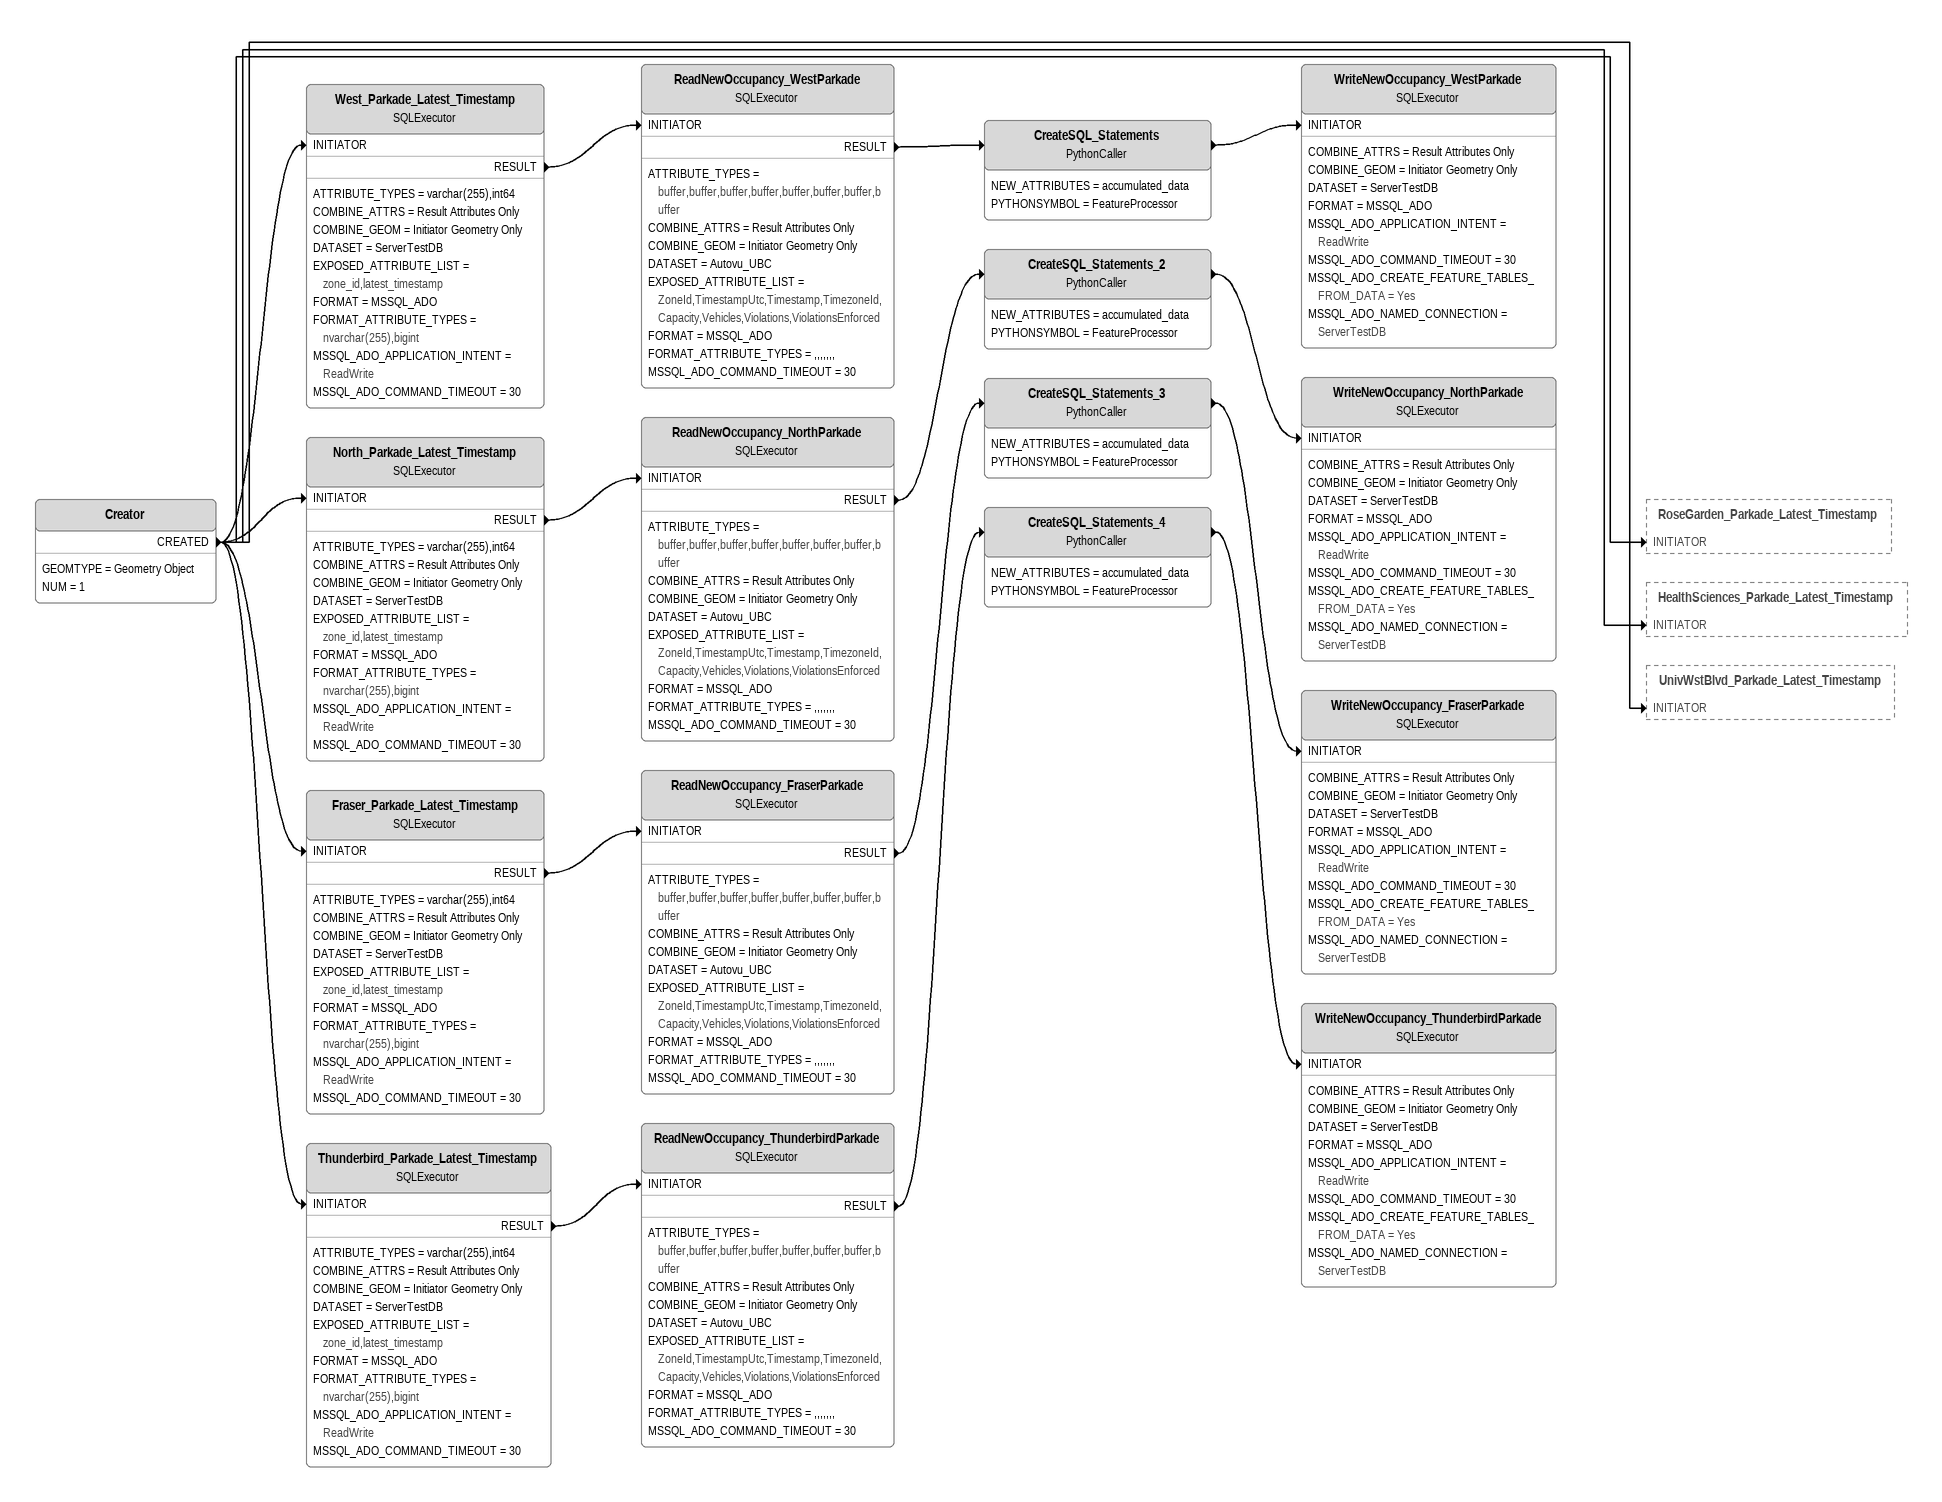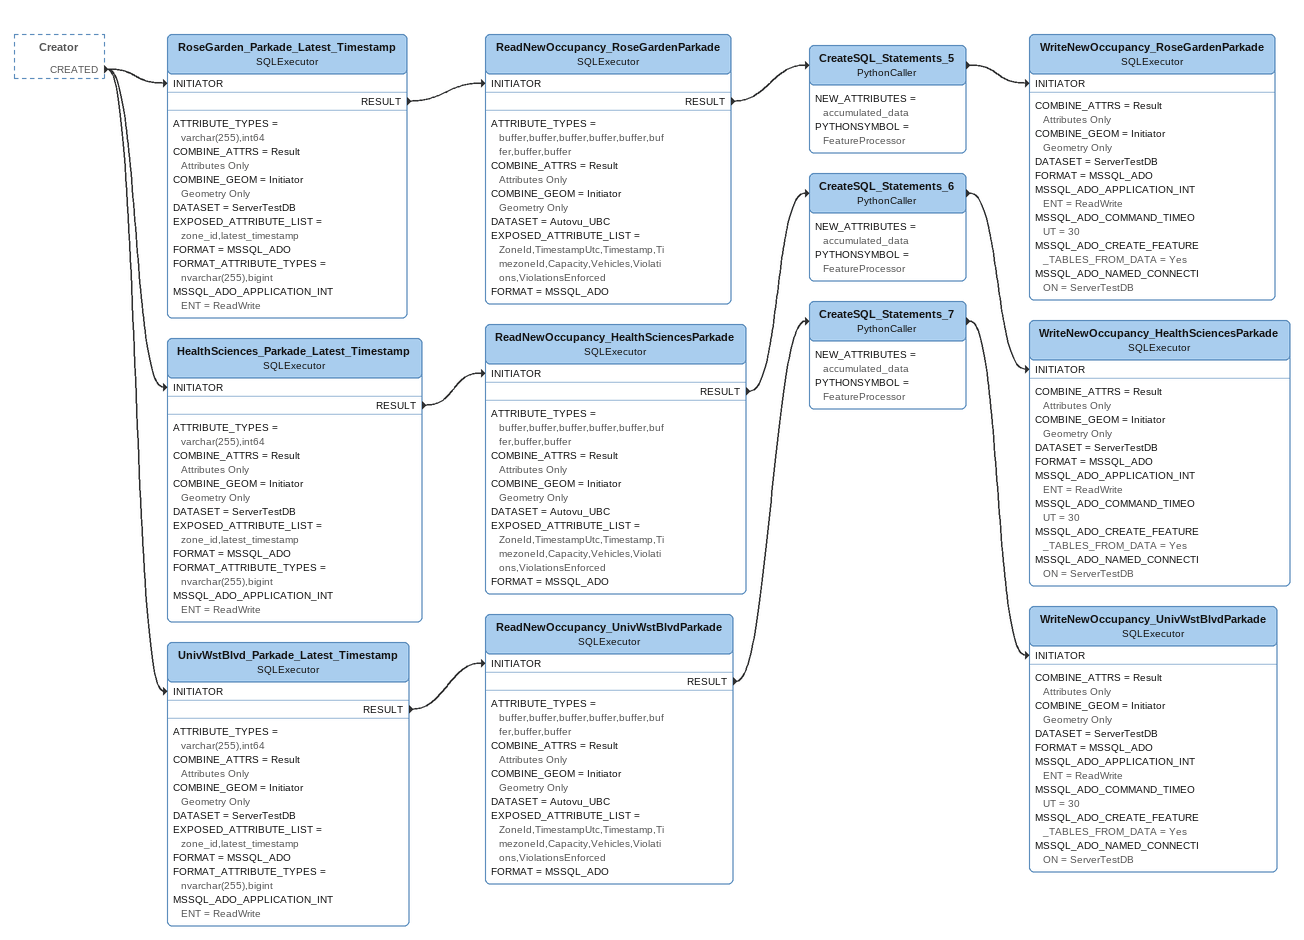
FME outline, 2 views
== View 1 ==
Creator
    GEOMTYPE = Geometry Object
    NUM = 1
    CREATED -> West_Parkade_Latest_Timestamp [INITIATOR]
    CREATED -> North_Parkade_Latest_Timestamp [INITIATOR]
    CREATED -> Fraser_Parkade_Latest_Timestamp [INITIATOR]
    CREATED -> Thunderbird_Parkade_Latest_Timestamp [INITIATOR]
    CREATED -> RoseGarden_Parkade_Latest_Timestamp [INITIATOR]
    CREATED -> HealthSciences_Parkade_Latest_Timestamp [INITIATOR]
    CREATED -> UnivWstBlvd_Parkade_Latest_Timestamp [INITIATOR]
West_Parkade_Latest_Timestamp: SQLExecutor
    ATTRIBUTE_TYPES = varchar(255),int64
    COMBINE_ATTRS = Result Attributes Only
    COMBINE_GEOM = Initiator Geometry Only
    DATASET = ServerTestDB
    EXPOSED_ATTRIBUTE_LIST = zone_id,latest_timestamp
    FORMAT = MSSQL_ADO
    FORMAT_ATTRIBUTE_TYPES = nvarchar(255),bigint
    MSSQL_ADO_APPLICATION_INTENT = ReadWrite
    MSSQL_ADO_COMMAND_TIMEOUT = 30
    RESULT -> ReadNewOccupancy_WestParkade [INITIATOR]
ReadNewOccupancy_WestParkade: SQLExecutor
    ATTRIBUTE_TYPES = buffer,buffer,buffer,buffer,buffer,buffer,buffer,buffer
    COMBINE_ATTRS = Result Attributes Only
    COMBINE_GEOM = Initiator Geometry Only
    DATASET = Autovu_UBC
    EXPOSED_ATTRIBUTE_LIST = ZoneId,TimestampUtc,Timestamp,TimezoneId,Capacity,Vehicles,Violations,ViolationsEnforced
    FORMAT = MSSQL_ADO
    FORMAT_ATTRIBUTE_TYPES = ,,,,,,,
    MSSQL_ADO_COMMAND_TIMEOUT = 30
    RESULT -> CreateSQL_Statements
CreateSQL_Statements: PythonCaller
    NEW_ATTRIBUTES = accumulated_data
    PYTHONSYMBOL = FeatureProcessor
    -> WriteNewOccupancy_WestParkade [INITIATOR]
WriteNewOccupancy_WestParkade: SQLExecutor
    COMBINE_ATTRS = Result Attributes Only
    COMBINE_GEOM = Initiator Geometry Only
    DATASET = ServerTestDB
    FORMAT = MSSQL_ADO
    MSSQL_ADO_APPLICATION_INTENT = ReadWrite
    MSSQL_ADO_COMMAND_TIMEOUT = 30
    MSSQL_ADO_CREATE_FEATURE_TABLES_FROM_DATA = Yes
    MSSQL_ADO_NAMED_CONNECTION = ServerTestDB
North_Parkade_Latest_Timestamp: SQLExecutor
    ATTRIBUTE_TYPES = varchar(255),int64
    COMBINE_ATTRS = Result Attributes Only
    COMBINE_GEOM = Initiator Geometry Only
    DATASET = ServerTestDB
    EXPOSED_ATTRIBUTE_LIST = zone_id,latest_timestamp
    FORMAT = MSSQL_ADO
    FORMAT_ATTRIBUTE_TYPES = nvarchar(255),bigint
    MSSQL_ADO_APPLICATION_INTENT = ReadWrite
    MSSQL_ADO_COMMAND_TIMEOUT = 30
    RESULT -> ReadNewOccupancy_NorthParkade [INITIATOR]
ReadNewOccupancy_NorthParkade: SQLExecutor
    ATTRIBUTE_TYPES = buffer,buffer,buffer,buffer,buffer,buffer,buffer,buffer
    COMBINE_ATTRS = Result Attributes Only
    COMBINE_GEOM = Initiator Geometry Only
    DATASET = Autovu_UBC
    EXPOSED_ATTRIBUTE_LIST = ZoneId,TimestampUtc,Timestamp,TimezoneId,Capacity,Vehicles,Violations,ViolationsEnforced
    FORMAT = MSSQL_ADO
    FORMAT_ATTRIBUTE_TYPES = ,,,,,,,
    MSSQL_ADO_COMMAND_TIMEOUT = 30
    RESULT -> CreateSQL_Statements_2
CreateSQL_Statements_2: PythonCaller
    NEW_ATTRIBUTES = accumulated_data
    PYTHONSYMBOL = FeatureProcessor
    -> WriteNewOccupancy_NorthParkade [INITIATOR]
WriteNewOccupancy_NorthParkade: SQLExecutor
    COMBINE_ATTRS = Result Attributes Only
    COMBINE_GEOM = Initiator Geometry Only
    DATASET = ServerTestDB
    FORMAT = MSSQL_ADO
    MSSQL_ADO_APPLICATION_INTENT = ReadWrite
    MSSQL_ADO_COMMAND_TIMEOUT = 30
    MSSQL_ADO_CREATE_FEATURE_TABLES_FROM_DATA = Yes
    MSSQL_ADO_NAMED_CONNECTION = ServerTestDB
Fraser_Parkade_Latest_Timestamp: SQLExecutor
    ATTRIBUTE_TYPES = varchar(255),int64
    COMBINE_ATTRS = Result Attributes Only
    COMBINE_GEOM = Initiator Geometry Only
    DATASET = ServerTestDB
    EXPOSED_ATTRIBUTE_LIST = zone_id,latest_timestamp
    FORMAT = MSSQL_ADO
    FORMAT_ATTRIBUTE_TYPES = nvarchar(255),bigint
    MSSQL_ADO_APPLICATION_INTENT = ReadWrite
    MSSQL_ADO_COMMAND_TIMEOUT = 30
    RESULT -> ReadNewOccupancy_FraserParkade [INITIATOR]
ReadNewOccupancy_FraserParkade: SQLExecutor
    ATTRIBUTE_TYPES = buffer,buffer,buffer,buffer,buffer,buffer,buffer,buffer
    COMBINE_ATTRS = Result Attributes Only
    COMBINE_GEOM = Initiator Geometry Only
    DATASET = Autovu_UBC
    EXPOSED_ATTRIBUTE_LIST = ZoneId,TimestampUtc,Timestamp,TimezoneId,Capacity,Vehicles,Violations,ViolationsEnforced
    FORMAT = MSSQL_ADO
    FORMAT_ATTRIBUTE_TYPES = ,,,,,,,
    MSSQL_ADO_COMMAND_TIMEOUT = 30
    RESULT -> CreateSQL_Statements_3
CreateSQL_Statements_3: PythonCaller
    NEW_ATTRIBUTES = accumulated_data
    PYTHONSYMBOL = FeatureProcessor
    -> WriteNewOccupancy_FraserParkade [INITIATOR]
WriteNewOccupancy_FraserParkade: SQLExecutor
    COMBINE_ATTRS = Result Attributes Only
    COMBINE_GEOM = Initiator Geometry Only
    DATASET = ServerTestDB
    FORMAT = MSSQL_ADO
    MSSQL_ADO_APPLICATION_INTENT = ReadWrite
    MSSQL_ADO_COMMAND_TIMEOUT = 30
    MSSQL_ADO_CREATE_FEATURE_TABLES_FROM_DATA = Yes
    MSSQL_ADO_NAMED_CONNECTION = ServerTestDB
Thunderbird_Parkade_Latest_Timestamp: SQLExecutor
    ATTRIBUTE_TYPES = varchar(255),int64
    COMBINE_ATTRS = Result Attributes Only
    COMBINE_GEOM = Initiator Geometry Only
    DATASET = ServerTestDB
    EXPOSED_ATTRIBUTE_LIST = zone_id,latest_timestamp
    FORMAT = MSSQL_ADO
    FORMAT_ATTRIBUTE_TYPES = nvarchar(255),bigint
    MSSQL_ADO_APPLICATION_INTENT = ReadWrite
    MSSQL_ADO_COMMAND_TIMEOUT = 30
    RESULT -> ReadNewOccupancy_ThunderbirdParkade [INITIATOR]
ReadNewOccupancy_ThunderbirdParkade: SQLExecutor
    ATTRIBUTE_TYPES = buffer,buffer,buffer,buffer,buffer,buffer,buffer,buffer
    COMBINE_ATTRS = Result Attributes Only
    COMBINE_GEOM = Initiator Geometry Only
    DATASET = Autovu_UBC
    EXPOSED_ATTRIBUTE_LIST = ZoneId,TimestampUtc,Timestamp,TimezoneId,Capacity,Vehicles,Violations,ViolationsEnforced
    FORMAT = MSSQL_ADO
    FORMAT_ATTRIBUTE_TYPES = ,,,,,,,
    MSSQL_ADO_COMMAND_TIMEOUT = 30
    RESULT -> CreateSQL_Statements_4
CreateSQL_Statements_4: PythonCaller
    NEW_ATTRIBUTES = accumulated_data
    PYTHONSYMBOL = FeatureProcessor
    -> WriteNewOccupancy_ThunderbirdParkade [INITIATOR]
WriteNewOccupancy_ThunderbirdParkade: SQLExecutor
    COMBINE_ATTRS = Result Attributes Only
    COMBINE_GEOM = Initiator Geometry Only
    DATASET = ServerTestDB
    FORMAT = MSSQL_ADO
    MSSQL_ADO_APPLICATION_INTENT = ReadWrite
    MSSQL_ADO_COMMAND_TIMEOUT = 30
    MSSQL_ADO_CREATE_FEATURE_TABLES_FROM_DATA = Yes
    MSSQL_ADO_NAMED_CONNECTION = ServerTestDB

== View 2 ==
Creator [outside]
    CREATED -> RoseGarden_Parkade_Latest_Timestamp [INITIATOR]
    CREATED -> HealthSciences_Parkade_Latest_Timestamp [INITIATOR]
    CREATED -> UnivWstBlvd_Parkade_Latest_Timestamp [INITIATOR]
RoseGarden_Parkade_Latest_Timestamp: SQLExecutor
    ATTRIBUTE_TYPES = varchar(255),int64
    COMBINE_ATTRS = Result Attributes Only
    COMBINE_GEOM = Initiator Geometry Only
    DATASET = ServerTestDB
    EXPOSED_ATTRIBUTE_LIST = zone_id,latest_timestamp
    FORMAT = MSSQL_ADO
    FORMAT_ATTRIBUTE_TYPES = nvarchar(255),bigint
    MSSQL_ADO_APPLICATION_INTENT = ReadWrite
    RESULT -> ReadNewOccupancy_RoseGardenParkade [INITIATOR]
ReadNewOccupancy_RoseGardenParkade: SQLExecutor
    ATTRIBUTE_TYPES = buffer,buffer,buffer,buffer,buffer,buffer,buffer,buffer
    COMBINE_ATTRS = Result Attributes Only
    COMBINE_GEOM = Initiator Geometry Only
    DATASET = Autovu_UBC
    EXPOSED_ATTRIBUTE_LIST = ZoneId,TimestampUtc,Timestamp,TimezoneId,Capacity,Vehicles,Violations,ViolationsEnforced
    FORMAT = MSSQL_ADO
    RESULT -> CreateSQL_Statements_5
CreateSQL_Statements_5: PythonCaller
    NEW_ATTRIBUTES = accumulated_data
    PYTHONSYMBOL = FeatureProcessor
    -> WriteNewOccupancy_RoseGardenParkade [INITIATOR]
WriteNewOccupancy_RoseGardenParkade: SQLExecutor
    COMBINE_ATTRS = Result Attributes Only
    COMBINE_GEOM = Initiator Geometry Only
    DATASET = ServerTestDB
    FORMAT = MSSQL_ADO
    MSSQL_ADO_APPLICATION_INTENT = ReadWrite
    MSSQL_ADO_COMMAND_TIMEOUT = 30
    MSSQL_ADO_CREATE_FEATURE_TABLES_FROM_DATA = Yes
    MSSQL_ADO_NAMED_CONNECTION = ServerTestDB
HealthSciences_Parkade_Latest_Timestamp: SQLExecutor
    ATTRIBUTE_TYPES = varchar(255),int64
    COMBINE_ATTRS = Result Attributes Only
    COMBINE_GEOM = Initiator Geometry Only
    DATASET = ServerTestDB
    EXPOSED_ATTRIBUTE_LIST = zone_id,latest_timestamp
    FORMAT = MSSQL_ADO
    FORMAT_ATTRIBUTE_TYPES = nvarchar(255),bigint
    MSSQL_ADO_APPLICATION_INTENT = ReadWrite
    RESULT -> ReadNewOccupancy_HealthSciencesParkade [INITIATOR]
ReadNewOccupancy_HealthSciencesParkade: SQLExecutor
    ATTRIBUTE_TYPES = buffer,buffer,buffer,buffer,buffer,buffer,buffer,buffer
    COMBINE_ATTRS = Result Attributes Only
    COMBINE_GEOM = Initiator Geometry Only
    DATASET = Autovu_UBC
    EXPOSED_ATTRIBUTE_LIST = ZoneId,TimestampUtc,Timestamp,TimezoneId,Capacity,Vehicles,Violations,ViolationsEnforced
    FORMAT = MSSQL_ADO
    RESULT -> CreateSQL_Statements_6
CreateSQL_Statements_6: PythonCaller
    NEW_ATTRIBUTES = accumulated_data
    PYTHONSYMBOL = FeatureProcessor
    -> WriteNewOccupancy_HealthSciencesParkade [INITIATOR]
WriteNewOccupancy_HealthSciencesParkade: SQLExecutor
    COMBINE_ATTRS = Result Attributes Only
    COMBINE_GEOM = Initiator Geometry Only
    DATASET = ServerTestDB
    FORMAT = MSSQL_ADO
    MSSQL_ADO_APPLICATION_INTENT = ReadWrite
    MSSQL_ADO_COMMAND_TIMEOUT = 30
    MSSQL_ADO_CREATE_FEATURE_TABLES_FROM_DATA = Yes
    MSSQL_ADO_NAMED_CONNECTION = ServerTestDB
UnivWstBlvd_Parkade_Latest_Timestamp: SQLExecutor
    ATTRIBUTE_TYPES = varchar(255),int64
    COMBINE_ATTRS = Result Attributes Only
    COMBINE_GEOM = Initiator Geometry Only
    DATASET = ServerTestDB
    EXPOSED_ATTRIBUTE_LIST = zone_id,latest_timestamp
    FORMAT = MSSQL_ADO
    FORMAT_ATTRIBUTE_TYPES = nvarchar(255),bigint
    MSSQL_ADO_APPLICATION_INTENT = ReadWrite
    RESULT -> ReadNewOccupancy_UnivWstBlvdParkade [INITIATOR]
ReadNewOccupancy_UnivWstBlvdParkade: SQLExecutor
    ATTRIBUTE_TYPES = buffer,buffer,buffer,buffer,buffer,buffer,buffer,buffer
    COMBINE_ATTRS = Result Attributes Only
    COMBINE_GEOM = Initiator Geometry Only
    DATASET = Autovu_UBC
    EXPOSED_ATTRIBUTE_LIST = ZoneId,TimestampUtc,Timestamp,TimezoneId,Capacity,Vehicles,Violations,ViolationsEnforced
    FORMAT = MSSQL_ADO
    RESULT -> CreateSQL_Statements_7
CreateSQL_Statements_7: PythonCaller
    NEW_ATTRIBUTES = accumulated_data
    PYTHONSYMBOL = FeatureProcessor
    -> WriteNewOccupancy_UnivWstBlvdParkade [INITIATOR]
WriteNewOccupancy_UnivWstBlvdParkade: SQLExecutor
    COMBINE_ATTRS = Result Attributes Only
    COMBINE_GEOM = Initiator Geometry Only
    DATASET = ServerTestDB
    FORMAT = MSSQL_ADO
    MSSQL_ADO_APPLICATION_INTENT = ReadWrite
    MSSQL_ADO_COMMAND_TIMEOUT = 30
    MSSQL_ADO_CREATE_FEATURE_TABLES_FROM_DATA = Yes
    MSSQL_ADO_NAMED_CONNECTION = ServerTestDB
